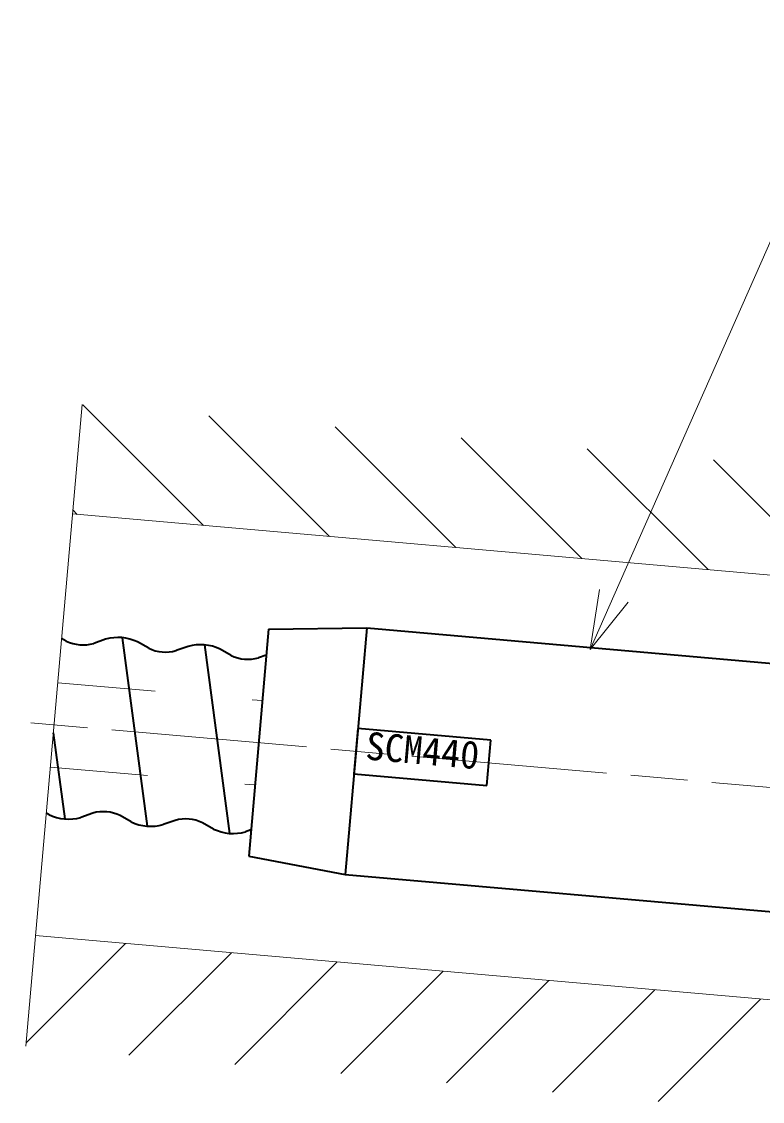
# Model space of a CAD drawing. Units: millimetres at full size, sheet at 1:2.5; details may follow other scales. Extents: x 1511 to 3191, y -1791 to -588.
# Drawn here: x 2305.9 to 2419.7, y -1025.8 to -860 of the extents above; entities that cross this region are included whole.
import ezdxf
from ezdxf.enums import TextEntityAlignment as Align

# ---------------------------------------------------------------- set-up
doc = ezdxf.new("R2010")
doc.units = ezdxf.units.MM
doc.header["$LTSCALE"] = 2.5
doc.linetypes.add('CHAIN', pattern=[18.5, 12, -1.5, 3.5, -1.5])
doc.linetypes.add('DASHED_SPACED', pattern=[12, 6, -6])
for name, color, linetype, lineweight in [('0_2', 7, 'Continuous', 13), ('1 外形線', 7, 'Continuous', 35), ('2 細線', 3, 'Continuous', 20), ('3 隠れ線', 2, 'DASHED_SPACED', 18), ('4 中心線', 1, 'CHAIN', 18), ('6 寸法線', 4, 'Continuous', 18)]:
    doc.layers.add(name, color=color, linetype=linetype, lineweight=lineweight)
doc.styles.add('ＭＳ ゴシック', font='')
doc.styles.get('ＭＳ ゴシック').set_extended_font_data('MS Gothic')

msp = doc.modelspace()

# ---------------------------------------------------------------- linework, layer by layer
at = {"layer": '0_2'}
for p, q in [((2394.676, -947.167), (2393.249, -956.374)), ((2393.249, -956.374), (2396.882, -948.14)), ((2393.249, -956.374), (2399.089, -949.113))]:
    msp.add_line(p, q, dxfattribs=at)
at = {"layer": '1 外形線'}
for p, q in [((2343.854, -953.245), (2340.803, -988.112)), ((2343.854, -953.245), (2358.928, -953.058)), ((2358.928, -953.058), (2355.616, -990.913)), ((2358.928, -953.058), (2442.608, -960.379)), ((2312.795, -955.076), (2312.073, -954.663)), ((2312.795, -955.076), (2312.073, -954.663)), ((2318.84, -954.786), (2317.007, -955.445)), ((2321.37, -954.557), (2325.212, -983.501)), ((2325.446, -956.183), (2323.755, -955.216)), ((2325.446, -956.183), (2323.755, -955.216)), ((2331.492, -955.893), (2329.659, -956.552)), ((2334.022, -955.663), (2337.864, -984.608)), ((2338.098, -957.29), (2336.407, -956.323)), ((2338.098, -957.29), (2336.407, -956.323)), ((2343.505, -957.229), (2342.31, -957.658)), ((2310.804, -969.162), (2312.561, -982.395)), ((2357.577, -968.499), (2356.967, -975.472)), ((2377.999, -970.286), (2357.577, -968.499)), ((2377.389, -977.259), (2377.999, -970.286)), ((2356.967, -975.472), (2377.389, -977.259)), ((2310.109, -981.73), (2309.724, -981.509)), ((2316.857, -981.501), (2315.024, -982.16)), ((2322.761, -982.836), (2321.07, -981.869)), ((2329.509, -982.608), (2327.676, -983.266)), ((2335.413, -983.943), (2333.722, -982.976)), ((2341.157, -984.075), (2340.327, -984.373)), ((2340.803, -988.112), (2355.616, -990.913)), ((2355.616, -990.913), (2439.296, -998.234))]:
    msp.add_line(p, q, dxfattribs=at)
for centre, radius, start, end in [((2315.39, -949.667), 6, 244.36789, 285.63395), ((2320.727, -961.527), 7, 64.36613, 105.63387), ((2320.727, -961.527), 7, 64.36613, 105.63387), ((2328.042, -950.773), 6, 244.36789, 285.63395), ((2333.378, -962.634), 7, 64.36613, 105.63387), ((2333.378, -962.634), 7, 64.36613, 105.63387), ((2340.693, -951.88), 6, 244.36789, 285.63395), ((2318.474, -987.279), 6, 64.36605, 105.6363), ((2313.138, -975.419), 7, 244.36613, 285.63387), ((2325.789, -976.525), 7, 244.36613, 285.63387), ((2331.126, -988.386), 6, 64.36605, 105.6363), ((2338.441, -977.632), 7, 244.36613, 285.63387)]:
    msp.add_arc(centre, radius, start, end, dxfattribs=at)
at = {"layer": '2 細線'}
for p, q in [((2315.213, -918.771), (2306.595, -1017.277)), ((2333.852, -937.316), (2315.316, -918.78)), ((2353.223, -939.01), (2334.687, -920.474)), ((2372.595, -940.704), (2354.059, -922.168)), ((2391.967, -942.398), (2373.431, -923.862)), ((2411.339, -944.092), (2392.803, -925.556)), ((2430.71, -945.786), (2412.175, -927.25)), ((2314.48, -935.622), (2313.798, -934.94)), ((2313.744, -935.557), (2600.502, -960.635)), ((2306.64, -1016.762), (2321.885, -1001.517)), ((2308.079, -1000.31), (2594.837, -1025.387)), ((2322.419, -1018.661), (2338.141, -1002.939)), ((2338.675, -1020.083), (2354.397, -1004.36)), ((2354.931, -1021.504), (2370.653, -1005.782)), ((2371.187, -1022.926), (2386.909, -1007.204)), ((2387.443, -1024.348), (2403.165, -1008.625)), ((2403.699, -1025.769), (2419.421, -1010.047))]:
    msp.add_line(p, q, dxfattribs=at)
at = {"layer": '3 隠れ線'}
for p, q in [((2311.477, -961.471), (2342.894, -964.219)), ((2310.344, -974.421), (2341.761, -977.17))]:
    msp.add_line(p, q, dxfattribs=at)
at = {"layer": '4 中心線'}
msp.add_line((1905.125, -932.445), (2597.667, -993.032), dxfattribs=at)
at = {"layer": '6 寸法線'}
msp.add_line((2396.882, -948.14), (2435.792, -859.951), dxfattribs=at)

# ---------------------------------------------------------------- texts
at = {"layer": '1 外形線', "style": 'ＭＳ ゴシック'}
msp.add_text('SCM440', height=4.272, rotation=355, dxfattribs=at).set_placement((2358.528, -974.524), align=Align.BOTTOM_LEFT)

doc.saveas('drawing.dxf')
